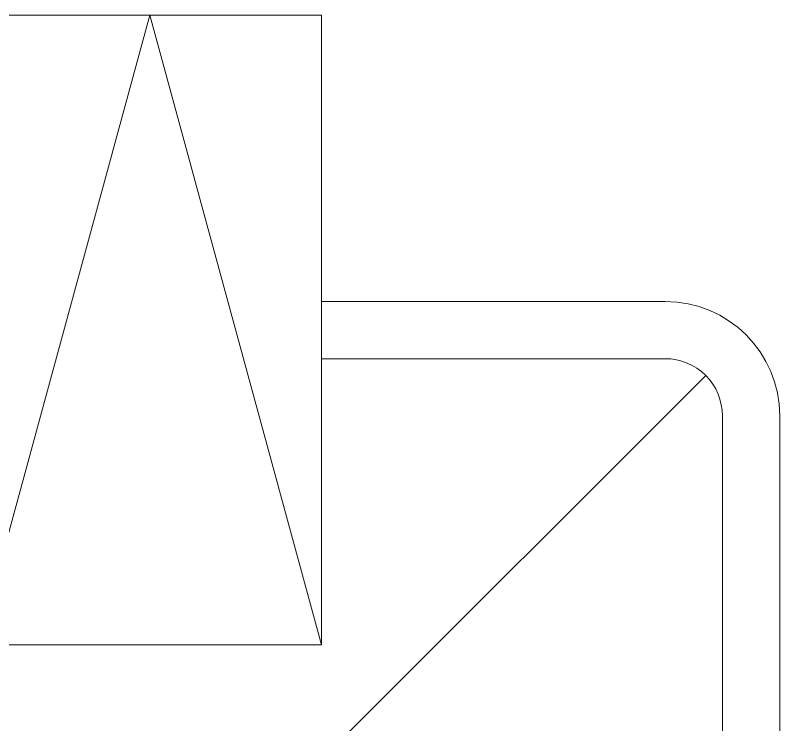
# Model space of a CAD drawing. Header units: millimetres. Extents: x 73 to 57768, y -40361 to 10065.
# Drawn here: x 18482 to 19149, y -6330 to -5710 of the extents above; entities that cross this region are included whole.
import ezdxf

# ---------------------------------------------------------------- set-up
doc = ezdxf.new("R2010")
doc.units = ezdxf.units.MM
doc.layers.add('kote i srafura', color=9, linetype='Continuous', lineweight=5)
doc.layers.add('nosivi zidovi', color=7, linetype='Continuous', lineweight=15, true_color=0xcfc3d5)

msp = doc.modelspace()

# ---------------------------------------------------------------- linework, layer by layer
at = {"layer": 'kote i srafura'}
msp.add_line((18099.092, -7010.192), (19084.447, -6024.837), dxfattribs=at)
at = {"layer": 'nosivi zidovi'}
for p, q in [((18749.092, -5710.192), (18449.092, -5710.192)), ((18599.092, -5710.192), (18449.092, -6260.192)), ((18749.092, -6260.192), (18599.092, -5710.192)), ((18749.092, -6260.192), (18749.092, -5710.192)), ((18749.092, -6010.192), (18749.092, -5960.192)), ((18749.092, -5960.192), (19049.092, -5960.192)), ((19149.092, -6060.192), (19149.092, -7960.192)), ((18449.092, -6260.192), (18749.092, -6260.192))]:
    msp.add_line(p, q, dxfattribs=at)
msp.add_lwpolyline([(18749.092, -6010.192), (19049.092, -6010.192, -0.4142136), (19099.092, -6060.192), (19099.092, -7960.192, -0.4142136), (19049.092, -8010.192), (18749.092, -8010.192)], format="xyb", dxfattribs=at)
msp.add_arc((19049.092, -6060.192), 100, 0, 90, dxfattribs=at)

doc.saveas('drawing.dxf')
